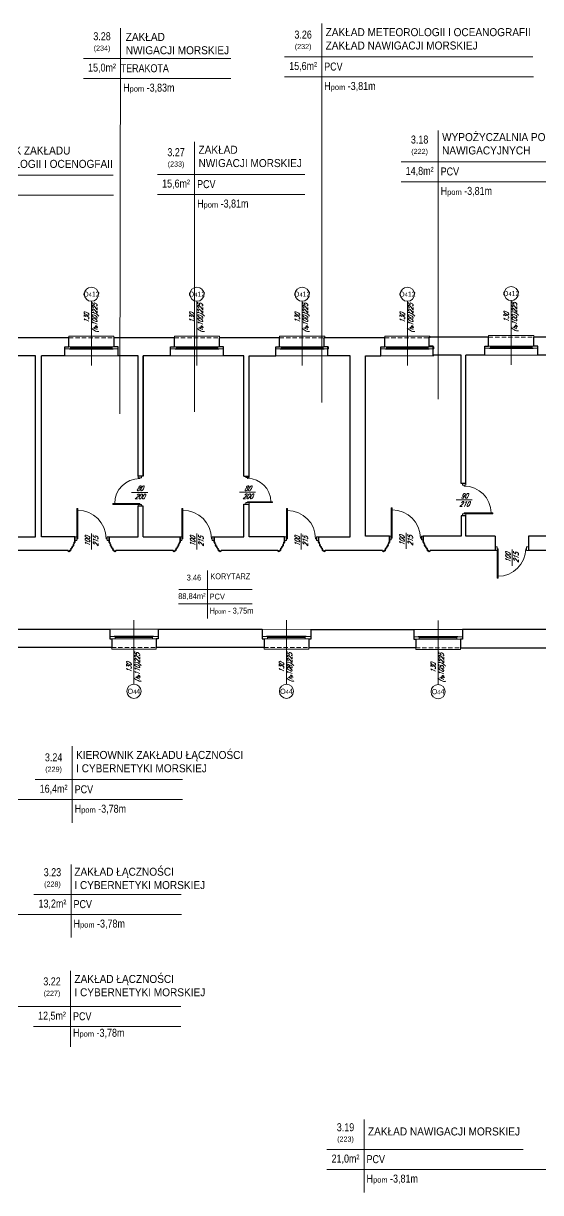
# Model space of a CAD drawing. Header units: millimetres. Extents: x -18485 to 40303, y -22087 to 35064.
# Drawn here: x 10209 to 11723, y -1523 to 1899 of the extents above; entities that cross this region are included whole.
import ezdxf

# ---------------------------------------------------------------- set-up
doc = ezdxf.new("R2010")
doc.units = ezdxf.units.MM
doc.linetypes.add('DASHED', pattern=[19.05, 12.7, -6.35])
doc.layers.get('0').update_dxf_attribs({"lineweight": 25})
for name, color, linetype, lineweight in [('03-01_okna', 5, 'Continuous', 15), ('03_drzwi', 1, 'Continuous', 0), ('04-1_widok', 251, 'Continuous', 5), ('05-03_opis', 10, 'Continuous', 5), ('21 piętro II - ściany', 2, 'Continuous', 30), ('31 piętro III - ściany', 2, 'Continuous', 35)]:
    doc.layers.add(name, color=color, linetype=linetype, lineweight=lineweight)
doc.styles.add('ariel', font='arial.ttf', dxfattribs={"width": 0.8})
doc.styles.add('ariel_wym', font='simplex.shx', dxfattribs={"width": 0.65, "oblique": 25})

# ---------------------------------------------------------------- blocks, each defined once
blk = doc.blocks.new('*U1445')
blk.add_line((0, 0.375), (0, 0.4))
at = {"ltscale": 0.8}
blk.add_lwpolyline([(-0.05, 0.4), (-0.05, 0.45), (0.05, 0.45), (0.05, 0.4)], close=True, dxfattribs=at)
blk.add_lwpolyline([(0, -0.4), (0, -0.375), (-0.8, -0.375), (-0.8, -0.4), (-0.05, -0.4), (0.05, -0.4), (0.05, -0.45), (-0.05, -0.45), (-0.05, -0.4)])
blk.add_arc((0, -0.375), 0.75, 90, 180)

msp = doc.modelspace()

# ---------------------------------------------------------------- linework, layer by layer
at = {"layer": '03-01_okna', "linetype": 'Continuous', "lineweight": 0}
for p, q in [((10342.1, 978.6), (10342.1, 983.6)), ((10342.1, 983.6), (10474.1, 983.6)), ((10474.1, 978.6), (10474.1, 983.6)), ((10651.1, 978.6), (10651.1, 983.6)), ((10651.1, 983.6), (10783.1, 983.6)), ((10783.1, 978.6), (10783.1, 983.6)), ((10959.1, 978.6), (10959.1, 983.6)), ((10959.1, 983.6), (11091.1, 983.6)), ((11091.1, 978.6), (11091.1, 983.6)), ((11267.1, 978.6), (11267.1, 983.6)), ((11267.1, 983.6), (11399.1, 983.6)), ((11399.1, 978.6), (11399.1, 983.6)), ((11571.1, 980.6), (11571.1, 985.6)), ((11571.1, 985.6), (11703.1, 985.6)), ((11703.1, 980.6), (11703.1, 985.6)), ((10469.1, 952.6), (10347.1, 952.6)), ((10347.1, 949.6), (10469.1, 949.6)), ((10348.1, 945.6), (10348.1, 949.6)), ((10348.1, 948.1), (10468.1, 948.1)), ((10348.1, 947.6), (10468.1, 947.6)), ((10468.1, 945.6), (10468.1, 949.6)), ((10778.1, 952.6), (10656.1, 952.6)), ((10656.1, 949.6), (10778.1, 949.6)), ((10657.1, 945.6), (10657.1, 949.6)), ((10657.1, 948.1), (10777.1, 948.1)), ((10657.1, 947.6), (10777.1, 947.6)), ((10777.1, 945.6), (10777.1, 949.6)), ((11086.1, 952.6), (10964.1, 952.6)), ((10964.1, 949.6), (11086.1, 949.6)), ((10965.1, 945.6), (10965.1, 949.6)), ((10965.1, 948.1), (11085.1, 948.1)), ((10965.1, 947.6), (11085.1, 947.6)), ((11085.1, 945.6), (11085.1, 949.6)), ((11394.1, 952.6), (11272.1, 952.6)), ((11272.1, 949.6), (11394.1, 949.6)), ((11273.1, 945.6), (11273.1, 949.6)), ((11273.1, 948.1), (11393.1, 948.1)), ((11273.1, 947.6), (11393.1, 947.6)), ((11393.1, 945.6), (11393.1, 949.6)), ((11698.1, 954.6), (11576.1, 954.6)), ((11576.1, 951.6), (11698.1, 951.6)), ((11577.1, 947.6), (11577.1, 951.6)), ((11577.1, 950.1), (11697.1, 950.1)), ((11577.1, 949.6), (11697.1, 949.6)), ((11697.1, 947.6), (11697.1, 951.6)), ((10479.1, 105.6), (10479.1, 101.6)), ((10479.1, 103.6), (10586.1, 103.6)), ((10479.1, 103.1), (10586.1, 103.1)), ((10586.1, 105.6), (10586.1, 101.6)), ((10925.1, 105.6), (10925.1, 101.6)), ((10925.1, 103.6), (11033.1, 103.6)), ((10925.1, 103.1), (11033.1, 103.1)), ((11033.1, 105.6), (11033.1, 101.6)), ((11369.1, 104.6), (11369.1, 100.6)), ((11477.1, 104.6), (11477.1, 100.6)), ((10467.6, 72.6), (10467.6, 67.6)), ((10478.1, 101.6), (10587.1, 101.6)), ((10587.1, 98.6), (10478.1, 98.6)), ((10597.6, 72.6), (10597.6, 67.6)), ((10913.6, 72.6), (10913.6, 67.6)), ((10924.1, 101.6), (11034.1, 101.6)), ((11034.1, 98.6), (10924.1, 98.6)), ((11044.6, 72.6), (11044.6, 67.6)), ((11357.6, 71.6), (11357.6, 66.6)), ((11368.1, 100.6), (11478.1, 100.6)), ((11478.1, 97.6), (11368.1, 97.6)), ((11369.1, 102.6), (11477.1, 102.6)), ((11369.1, 102.1), (11477.1, 102.1)), ((11488.6, 71.6), (11488.6, 66.6)), ((10467.6, 67.6), (10597.6, 67.6)), ((10913.6, 67.6), (11044.6, 67.6)), ((11357.6, 66.6), (11488.6, 66.6))]:
    msp.add_line(p, q, dxfattribs=at)
at = {"layer": '03-01_okna', "linetype": 'DASHED'}
for p, q in [((10342.1, 978.6), (10474.1, 978.6)), ((10651.1, 978.6), (10783.1, 978.6)), ((10959.1, 978.6), (11091.1, 978.6)), ((11267.1, 978.6), (11399.1, 978.6)), ((11571.1, 980.6), (11703.1, 980.6)), ((10467.6, 72.6), (10597.6, 72.6)), ((10913.6, 72.6), (11044.6, 72.6)), ((11357.6, 71.6), (11488.6, 71.6))]:
    msp.add_line(p, q, dxfattribs=at)
at = {"layer": '03-01_okna', "linetype": 'Continuous', "lineweight": 0}
for points in [[(10347.1, 946.6), (10330.6, 946.6), (10330.6, 952.6), (10347.1, 952.6)], [(10485.6, 946.6), (10469.1, 946.6), (10469.1, 952.6), (10485.6, 952.6)], [(10656.1, 946.6), (10639.6, 946.6), (10639.6, 952.6), (10656.1, 952.6)], [(10794.6, 946.6), (10778.1, 946.6), (10778.1, 952.6), (10794.6, 952.6)], [(10964.1, 946.6), (10947.6, 946.6), (10947.6, 952.6), (10964.1, 952.6)], [(11102.6, 946.6), (11086.1, 946.6), (11086.1, 952.6), (11102.6, 952.6)], [(11272.1, 946.6), (11255.6, 946.6), (11255.6, 952.6), (11272.1, 952.6)], [(11410.6, 946.6), (11394.1, 946.6), (11394.1, 952.6), (11410.6, 952.6)], [(11576.1, 948.6), (11559.6, 948.6), (11559.6, 954.6), (11576.1, 954.6)], [(11714.6, 948.6), (11698.1, 948.6), (11698.1, 954.6), (11714.6, 954.6)], [(10478.1, 104.6), (10461.6, 104.6), (10461.6, 98.6), (10478.1, 98.6)], [(10603.6, 104.6), (10587.1, 104.6), (10587.1, 98.6), (10603.6, 98.6)], [(10924.1, 104.6), (10907.6, 104.6), (10907.6, 98.6), (10924.1, 98.6)], [(11050.6, 104.6), (11034.1, 104.6), (11034.1, 98.6), (11050.6, 98.6)], [(11368.1, 103.6), (11351.6, 103.6), (11351.6, 97.6), (11368.1, 97.6)], [(11494.6, 103.6), (11478.1, 103.6), (11478.1, 97.6), (11494.6, 97.6)]]:
    msp.add_lwpolyline(points, close=True, dxfattribs=at)
for points in [[(10344.1, 946.6), (10344.1, 945.6), (10472.1, 945.6), (10472.1, 946.6)], [(10653.1, 946.6), (10653.1, 945.6), (10781.1, 945.6), (10781.1, 946.6)], [(10961.1, 946.6), (10961.1, 945.6), (11089.1, 945.6), (11089.1, 946.6)], [(11269.1, 946.6), (11269.1, 945.6), (11397.1, 945.6), (11397.1, 946.6)], [(11573.1, 948.6), (11573.1, 947.6), (11701.1, 947.6), (11701.1, 948.6)], [(10475.1, 104.6), (10475.1, 105.6), (10590.1, 105.6), (10590.1, 104.6)], [(10921.1, 104.6), (10921.1, 105.6), (11037.1, 105.6), (11037.1, 104.6)], [(11365.1, 103.6), (11365.1, 104.6), (11481.1, 104.6), (11481.1, 103.6)]]:
    msp.add_lwpolyline(points, dxfattribs=at)
at = {"layer": '04-1_widok'}
for p, q in [((10485.6, 926.6), (10330.6, 926.6)), ((10794.6, 926.6), (10639.6, 926.6)), ((11102.6, 926.6), (10947.6, 926.6)), ((11410.6, 926.6), (11255.6, 926.6)), ((11714.6, 928.6), (11559.6, 928.6)), ((10603.6, 126.6), (10461.6, 126.6)), ((11050.6, 125.6), (10907.6, 126.6)), ((11494.6, 125.6), (11351.6, 125.6))]:
    msp.add_line(p, q, dxfattribs=at)
at = {"layer": '05-03_opis'}
for p, q in [((10493.7, 1884.9), (10491.4, 756.4)), ((11082.4, 1899.4), (11082.4, 789.9)), ((10384.8, 1796.7), (10816.5, 1796.7)), ((10973.5, 1801.5), (11700.9, 1801.5)), ((10384.8, 1738.3), (10816.5, 1738.3)), ((10973.5, 1743.1), (11701.9, 1743.1)), ((11423.4, 1586), (11423.4, 799.8)), ((10710.3, 1552.6), (10710.3, 762.7)), ((11314.5, 1494.4), (11830.7, 1494.4)), ((9913.6, 1455.1), (10471.7, 1455.1)), ((10601.4, 1457.4), (11033.1, 1457.4)), ((11314.5, 1436.1), (11832.2, 1436.1)), ((9913.6, 1396.8), (10472.7, 1396.8)), ((10601.4, 1399), (11033.1, 1399)), ((10748, 298), (10748, 157.2)), ((10663.6, 242.7), (10878.8, 242.7)), ((10663.5, 200.2), (10878.8, 200.2)), ((10351.9, -216.1), (10351.9, -440.2)), ((10243, -313.8), (10674.7, -313.8)), ((9636.8, -372.2), (10674.9, -372.2)), ((10348.5, -561.9), (10348.5, -776.3)), ((10239.5, -649.9), (10671.2, -649.9)), ((9633.4, -708.3), (10671.5, -708.3)), ((10347.1, -873.5), (10347.1, -1095.9)), ((9632, -978), (10670.1, -978)), ((10238.2, -1036.4), (10669.9, -1036.4)), ((11206.4, -1309.1), (11206.4, -1522.6)), ((11097.5, -1396.3), (11672.2, -1396.3)), ((11097.5, -1454.6), (12339.4, -1454.6))]:
    msp.add_line(p, q, dxfattribs=at)
at = {"layer": '05-03_opis', "lineweight": 0}
for p, q in [((10408.1, 898), (10408.1, 1086)), ((10717.1, 898), (10717.1, 1086)), ((11025.1, 898), (11025.1, 1086)), ((11333.1, 898), (11333.1, 1086)), ((11637.1, 900), (11637.1, 1088)), ((10573.1, 526.6), (10525.9, 526.6)), ((10888.6, 526.9), (10841.4, 526.9)), ((11523, 504.6), (11475.8, 504.6)), ((10408.7, 406.6), (10408.7, 359.4)), ((10716.7, 406.6), (10716.7, 359.4)), ((11022.6, 406.6), (11022.6, 359.4)), ((11329.6, 408.7), (11329.6, 361.5)), ((11639.5, 359.3), (11639.5, 312.1)), ((11679.5, 362), (11682.2, 362)), ((10532.6, 153.2), (10532.6, -34.8)), ((10979.1, 153.2), (10979.1, -34.8)), ((11423.1, 152.2), (11423.1, -35.8))]:
    msp.add_line(p, q, dxfattribs=at)
msp.add_lwpolyline([(11596, 362), (11598.7, 362), (11598.7, 275.8), (11596, 275.8), (11596, 356.6), (11596, 367.4), (11590.6, 367.4), (11590.6, 356.6), (11596, 356.6)], dxfattribs=at)
msp.add_lwpolyline([(11682.2, 356.6), (11687.6, 356.6), (11687.6, 367.4), (11682.2, 367.4)], close=True, dxfattribs=at)
for centre in [(11637.1, 1108.7), (10408.1, 1106.7), (10717.1, 1106.7), (11025.1, 1106.7), (11333.1, 1106.7), (10532.6, -55.5), (10979.1, -55.5), (11423.1, -56.5)]:
    msp.add_circle(centre, 20.7, dxfattribs=at)
msp.add_arc((11598.7, 362), 80.8, 270, 0, dxfattribs=at)
at = {"layer": '21 piętro II - ściany'}
for p, q in [((10342.1, 978.6), (10167.1, 978.6)), ((10342.1, 952.6), (10342.1, 978.6)), ((10651.1, 978.6), (10475.1, 978.6)), ((10475.1, 952.6), (10475.1, 978.6)), ((10651.1, 952.6), (10651.1, 978.6)), ((10959.1, 978.6), (10783.1, 978.6)), ((10783.1, 952.6), (10783.1, 978.6)), ((10959.1, 952.6), (10959.1, 978.6)), ((11267, 978.6), (11089.1, 978.6)), ((11089.1, 952.6), (11089.1, 978.6)), ((11267.1, 952.6), (11267.1, 978.6)), ((11397.1, 954.6), (11397.1, 980.6)), ((11571.1, 980.6), (11397.1, 980.6)), ((11571.1, 954.6), (11571.1, 980.6)), ((11703.1, 954.6), (11703.1, 980.6)), ((11879.1, 980.6), (11703.1, 980.6)), ((10244.6, 926.6), (10178.6, 926.6)), ((10244.6, 396.6), (10244.6, 926.6)), ((10261.6, 396.6), (10261.6, 926.6)), ((10330.6, 926.6), (10261.6, 926.6)), ((10330.6, 926.6), (10330.6, 952.6)), ((10330.6, 952.6), (10342.1, 952.6)), ((10486.6, 952.6), (10475.1, 952.6)), ((10486.6, 926.6), (10486.6, 952.6)), ((10544.6, 926.6), (10486.6, 926.6)), ((10544.6, 574.6), (10544.6, 926.6)), ((10559.6, 574.6), (10559.6, 926.6)), ((10559.6, 926.6), (10559.6, 574.6)), ((10639.6, 926.6), (10559.6, 926.6)), ((10639.6, 926.6), (10639.6, 952.6)), ((10639.6, 952.6), (10651.1, 952.6)), ((10794.6, 952.6), (10783.1, 952.6)), ((10794.6, 926.6), (10794.6, 952.6)), ((10854.6, 926.6), (10794.6, 926.6)), ((10854.6, 574.6), (10854.6, 926.6)), ((10869.6, 574.6), (10869.6, 926.6)), ((10869.6, 926.6), (10947.6, 926.6)), ((10947.6, 926.6), (10947.6, 952.6)), ((10947.6, 952.6), (10959.1, 952.6)), ((11100.6, 952.6), (11089.1, 952.6)), ((11100.6, 926.6), (11100.6, 952.6)), ((11165.6, 926.6), (11100.6, 926.6)), ((11165.6, 396.6), (11165.6, 926.6)), ((11210.6, 398.6), (11210.6, 926.6)), ((11210.6, 926.6), (11255.6, 926.6)), ((11255.6, 926.6), (11255.6, 952.6)), ((11255.6, 952.6), (11267.1, 952.6)), ((11408.6, 954.6), (11397.1, 954.6)), ((11408.6, 928.6), (11408.6, 954.6)), ((11490.6, 928.6), (11408.6, 928.6)), ((11490.6, 552.6), (11490.6, 928.6)), ((11504.6, 552.6), (11504.6, 928.6)), ((11559.6, 928.6), (11504.6, 928.6)), ((11559.6, 928.6), (11559.6, 954.6)), ((11559.6, 954.6), (11571.1, 954.6)), ((11714.6, 954.6), (11703.1, 954.6)), ((11714.6, 928.6), (11714.6, 954.6)), ((11867.6, 928.6), (11714.6, 928.6)), ((10559.6, 574.6), (10544.6, 574.6)), ((10854.6, 574.6), (10869.6, 574.6)), ((11504.6, 552.6), (11490.6, 552.6)), ((10544.6, 396.6), (10544.6, 486.6)), ((10559.6, 486.6), (10544.6, 486.6)), ((10559.6, 396.6), (10559.6, 486.6)), ((10854.6, 396.6), (10854.6, 492.6)), ((10854.6, 396.6), (10854.6, 492.6)), ((10854.6, 492.6), (10869.6, 492.6)), ((10869.6, 396.6), (10869.6, 492.6)), ((11504.6, 458.6), (11490.6, 458.6)), ((11490.6, 458.6), (11490.6, 398.6)), ((11504.6, 398.6), (11504.6, 458.6)), ((11504.6, 398.6), (11504.6, 458.6)), ((10150.6, 396.6), (10244.6, 396.6)), ((10359.6, 396.6), (10261.6, 396.6)), ((10459.6, 396.6), (10544.6, 396.6)), ((10559.6, 396.6), (10667.6, 396.6)), ((10767.6, 396.6), (10854.6, 396.6)), ((10973.6, 396.6), (10869.6, 396.6)), ((11072.6, 396.6), (11165.6, 396.6)), ((11280.6, 398.6), (11210.6, 398.6)), ((11490.6, 398.6), (11379.6, 398.6)), ((11590.6, 398.6), (11504.6, 398.6)), ((11590.6, 398.6), (11590.6, 356.6)), ((12511.6, 398.6), (11687.6, 398.6)), ((11687.6, 398.6), (11687.6, 356.6)), ((10339.6, 356.6), (10170.6, 356.6)), ((10647.6, 356.6), (10479.6, 356.6)), ((10953.6, 356.6), (10787.6, 356.6)), ((11260.6, 356.6), (11092.6, 356.6)), ((11590.6, 356.6), (11399.6, 356.6)), ((12511.6, 356.6), (11687.6, 356.6)), ((10088.6, 126.6), (10461.6, 126.6)), ((10461.6, 126.6), (10461.6, 98.6)), ((10602.6, 126.6), (10907.6, 126.6)), ((10603.6, 126.6), (10603.6, 98.6)), ((10907.6, 126.6), (10907.6, 98.6)), ((11050.6, 125.6), (11351.6, 125.6)), ((11050.6, 125.6), (11050.6, 97.6)), ((11351.6, 125.6), (11351.6, 97.6)), ((11860.6, 125.6), (11494.6, 125.6)), ((11494.6, 125.6), (11494.6, 97.6)), ((10467.6, 72.6), (10082.6, 72.6)), ((10461.6, 98.6), (10467.6, 98.6)), ((10467.6, 98.6), (10467.6, 72.6)), ((10603.6, 98.6), (10597.6, 98.6)), ((10597.6, 98.6), (10597.6, 72.6)), ((10913.6, 72.6), (10597.6, 72.6)), ((10907.6, 98.6), (10913.6, 98.6)), ((10913.6, 98.6), (10913.6, 72.6)), ((11050.6, 97.6), (11044.6, 97.6)), ((11044.6, 97.6), (11044.6, 71.6)), ((11357.6, 71.6), (11044.6, 71.6)), ((11351.6, 97.6), (11357.6, 97.6)), ((11357.6, 97.6), (11357.6, 71.6)), ((11494.6, 97.6), (11488.6, 97.6)), ((11488.6, 97.6), (11488.6, 71.6)), ((11488.6, 71.6), (11860.6, 71.6))]:
    msp.add_line(p, q, dxfattribs=at)
at = {"layer": '31 piętro III - ściany'}
for points in [[(10359.6, 396.6), (10359.6, 380.5), (10357.2, 380.5), (10357.5, 379.2), (10357.6, 378.2), (10357.4, 377.5), (10356.6, 376.3), (10355.6, 374.8), (10355.2, 373), (10355.5, 370.7), (10353.6, 369.4), (10352.4, 368), (10351.9, 366.2), (10351.4, 364.9), (10351, 364.3), (10350.3, 363.7), (10349, 363.1, -0.223712), (10347.2, 359.2), (10347.2, 356.6), (10344.8, 356.6, -1), (10339.6, 356.6)], [(10459.6, 396.6), (10459.6, 380.5), (10462, 380.5), (10461.7, 379.2), (10461.6, 378.2), (10461.8, 377.5), (10462.6, 376.3), (10463.6, 374.8), (10464, 373), (10463.7, 370.7), (10465.6, 369.4), (10466.8, 368), (10467.3, 366.2), (10467.8, 364.9), (10468.2, 364.3), (10468.9, 363.7), (10470.2, 363.1, 0.223712), (10472, 359.2), (10472, 356.6), (10474.4, 356.6, 1), (10479.6, 356.6)], [(10667.6, 396.6), (10667.6, 380.5), (10665.2, 380.5), (10665.5, 379.2), (10665.6, 378.2), (10665.4, 377.5), (10664.6, 376.3), (10663.6, 374.8), (10663.2, 373), (10663.5, 370.7), (10661.6, 369.4), (10660.4, 368), (10659.9, 366.2), (10659.4, 364.9), (10659, 364.3), (10658.3, 363.7), (10657, 363.1, -0.223712), (10655.2, 359.2), (10655.2, 356.6), (10652.8, 356.6, -1), (10647.6, 356.6)], [(10767.6, 396.6), (10767.6, 380.5), (10770, 380.5), (10769.7, 379.2), (10769.6, 378.2), (10769.8, 377.5), (10770.6, 376.3), (10771.6, 374.8), (10772, 373), (10771.7, 370.7), (10773.6, 369.4), (10774.8, 368), (10775.3, 366.2), (10775.8, 364.9), (10776.2, 364.3), (10776.9, 363.7), (10778.2, 363.1, 0.223712), (10780, 359.2), (10780, 356.6), (10782.4, 356.6, 1), (10787.6, 356.6)], [(10973.6, 396.6), (10973.6, 380.5), (10971.2, 380.5), (10971.5, 379.2), (10971.6, 378.2), (10971.4, 377.5), (10970.6, 376.3), (10969.6, 374.8), (10969.2, 373), (10969.5, 370.7), (10967.6, 369.4), (10966.4, 368), (10965.9, 366.2), (10965.4, 364.9), (10965, 364.3), (10964.3, 363.7), (10963, 363.1, -0.223712), (10961.2, 359.2), (10961.2, 356.6), (10958.8, 356.6, -1), (10953.6, 356.6)], [(11072.6, 396.6), (11072.6, 380.5), (11075, 380.5), (11074.7, 379.2), (11074.6, 378.2), (11074.8, 377.5), (11075.6, 376.3), (11076.6, 374.8), (11077, 373), (11076.7, 370.7), (11078.6, 369.4), (11079.8, 368), (11080.3, 366.2), (11080.8, 364.9), (11081.2, 364.3), (11081.9, 363.7), (11083.2, 363.1, 0.223712), (11085, 359.2), (11085, 356.6), (11087.4, 356.6, 1), (11092.6, 356.6)], [(11280.6, 398.6), (11280.6, 380.5), (11278.2, 380.5), (11278.5, 379.2), (11278.6, 378.2), (11278.4, 377.5), (11277.6, 376.3), (11276.6, 374.8), (11276.2, 373), (11276.5, 370.7), (11274.6, 369.4), (11273.4, 368), (11272.9, 366.2), (11272.4, 364.9), (11272, 364.3), (11271.3, 363.7), (11270, 363.1, -0.223712), (11268.2, 359.2), (11268.2, 356.6), (11265.8, 356.6, -1), (11260.6, 356.6)], [(11379.6, 398.6), (11379.6, 380.5), (11382, 380.5), (11381.7, 379.2), (11381.6, 378.2), (11381.8, 377.5), (11382.6, 376.3), (11383.6, 374.8), (11384, 373), (11383.7, 370.7), (11385.6, 369.4), (11386.8, 368), (11387.3, 366.2), (11387.8, 364.9), (11388.2, 364.3), (11388.9, 363.7), (11390.2, 363.1, 0.223712), (11392, 359.2), (11392, 356.6), (11394.4, 356.6, 1), (11399.6, 356.6)]]:
    msp.add_lwpolyline(points, format="xyb", dxfattribs=at)

# ---------------------------------------------------------------- block references
at = {"layer": '03_drzwi'}
for p, xscale, yscale, zscale in [((10549.5, 530.6), 97.77777777775191, 97.77777777775191, 97.77777777775191), ((10865, 533.6), -91.11111111108585, 91.11111111108585, 91.11111111108605), ((11499.4, 505.8), -104.7839506172586, 104.7839506172586, 104.7839506172583)]:
    msp.add_blockref('*U1445', p, dxfattribs=dict(at, xscale=xscale, yscale=yscale, zscale=zscale))
at = {"layer": '03_drzwi', "rotation": 270}
for p, xscale, yscale, zscale in [((10409.6, 391.1), 111.1111111110804, 111.1111111110804, 111.1111111110804), ((10717.6, 391.1), 111.1111111110804, 111.1111111110804, 111.1111111110804), ((11330.1, 393.1), 109.9999999999618, 109.9999999999618, 109.9999999999618), ((11023.1, 391.1), 109.9999999999709, 109.9999999999709, 109.9999999999709)]:
    msp.add_blockref('*U1445', p, dxfattribs=dict(at, xscale=xscale, yscale=yscale, zscale=zscale))

# ---------------------------------------------------------------- texts
at = {"layer": '05-03_opis', "style": 'ariel'}
for s, insert, char_height, width, attachment_point in [('\\W0.9;{\\fArial|b0|i0|c238|p34;ZAKŁAD METEOROLOGII I OCEANOGRAFII\\PZAKŁAD NAWIGACJI MORSKIEJ}', (11093.8, 1854), 23.423, 806.998, 4), ('{\\fArial|b0|i0|c238|p34;3.28\\P\\H0.6404x;(234)}', (10439.2, 1844.2), 23.423, 108.913, 5), ('\\W0.9;{\\fArial|b0|i0|c238|p34;ZAKŁAD \\PNWIGACJI MORSKIEJ}', (10508.6, 1840.1), 23.423, 582.362, 4), ('{\\fArial|b0|i0|c238|p34;3.26\\P\\H0.6404x;(232)}', (11027.9, 1849), 23.423, 108.913, 5), ('{\\fArial|b0|i0|c238|p34;15,0m²}', (10439.2, 1767.8), 23.423, 108.913, 5), ('{\\fArial|b0|i0|c238|p34;TERAKOTA}', (10493.7, 1768), 23.423, 322.789, 4), ('{\\fArial|b0|i0|c238|p34;15,6m²}', (11027.9, 1772.6), 23.423, 108.913, 5), ('{\\fArial|b0|i0|c238|p34; PCV}', (11082.4, 1772.9), 23.423, 322.789, 4), ('{\\fArial|b0|i0|c238|p34; H\\H0.7x;pom\\H1.429x; -3,83m}', (10493.7, 1708.9), 23.423, 322.789, 4), ('{\\fArial|b0|i0|c238|p34; H\\H0.7x;pom\\H1.429x; -3,81m}', (11082.4, 1713.7), 23.423, 322.789, 4), ('\\W0.9;{\\fArial|b0|i0|c238|p34;WYPOŻYCZALNIA POMOCY NAWIGACYJNYCH}', (11434.8, 1546.9), 23.423, 582.362, 4), ('\\W0.9;{\\fArial|b0|i0|c238|p34;ZAKŁAD \\PNWIGACJI MORSKIEJ}', (10721.7, 1509.9), 23.423, 582.362, 4), ('{\\fArial|b0|i0|c238|p34;3.18\\P\\H0.6404x;(222)}', (11369, 1541.9), 23.423, 108.913, 5), ('\\W0.9;{\\fArial|b0|i0|c238|p34;KIEROWNIK ZAKŁADU \\PMETEOROLOGII I OCENOGFAII}', (10033.9, 1507.6), 23.423, 582.362, 4), ('{\\fArial|b0|i0|c238|p34;3.27\\P\\H0.6404x;(233)}', (10655.9, 1504.9), 23.423, 108.913, 5), ('{\\fArial|b0|i0|c238|p34;14,8m²}', (11369, 1465.5), 23.423, 108.913, 5), ('{\\fArial|b0|i0|c238|p34; PCV}', (11423.4, 1465.8), 23.423, 322.789, 4), ('{\\fArial|b0|i0|c238|p34;15,6m²}', (10655.9, 1428.5), 23.423, 108.913, 5), ('{\\fArial|b0|i0|c238|p34; PCV}', (10710.3, 1428.8), 23.423, 322.789, 4), ('{\\fArial|b0|i0|c238|p34; H\\H0.7x;pom\\H1.429x; -3,81m}', (11423.4, 1406.6), 23.423, 322.789, 4), ('{\\fArial|b0|i0|c238|p34; H\\H0.7x;pom\\H1.429x; -3,81m}', (10710.3, 1369.6), 23.423, 322.789, 4), ('{\\fArial|b0|i0|c238|p34;3.46}', (10708.3, 277.3), 17.076, 79.397, 5), ('\\W0.9;{\\fArial|b0|i0|c238|p34;KORYTARZ}', (10756.3, 281), 17.076, 237.48, 4), ('{\\fArial|b0|i0|c238|p34;88,84m²}', (10702.2, 221.6), 17.076, 79.397, 5), ('{\\fArial|b0|i0|c238|p34; PCV}', (10748, 221.8), 17.076, 235.313, 4), ('{\\fArial|b0|i0|c238|p34; H\\H0.7x;pom\\H1.429x; - 3,75m}', (10748, 178.7), 17.076, 235.313, 4), ('{\\fArial|b0|i0|c238|p34;3.24\\P\\H0.6404x;(229)}', (10297.4, -266.3), 23.423, 108.913, 5), ('\\W0.9;{\\fArial|b0|i0|c238|p34;KIEROWNIK ZAKŁADU ŁĄCZNOŚCI \\PI CYBERNETYKI MORSKIEJ}', (10363.3, -261.4), 23.423, 582.362, 4), ('{\\fArial|b0|i0|c238|p34;16,4m²}', (10297.4, -342.7), 23.423, 108.913, 5), ('{\\fArial|b0|i0|c238|p34; PCV}', (10351.9, -342.4), 23.423, 322.789, 4), ('{\\fArial|b0|i0|c238|p34; H\\H0.7x;pom\\H1.429x; -3,78m}', (10351.9, -401.6), 23.423, 322.789, 4), ('{\\fArial|b0|i0|c238|p34;3.23\\P\\H0.6404x;(228)}', (10294, -602.4), 23.423, 108.913, 5), ('\\W0.9;{\\fArial|b0|i0|c238|p34;ZAKŁAD ŁĄCZNOŚCI \\PI CYBERNETYKI MORSKIEJ}', (10358.2, -603.2), 23.423, 582.362, 4), ('{\\fArial|b0|i0|c238|p34;13,2m²}', (10294, -678.8), 23.423, 108.913, 5), ('{\\fArial|b0|i0|c238|p34; PCV}', (10348.5, -678.5), 23.423, 322.789, 4), ('{\\fArial|b0|i0|c238|p34; H\\H0.7x;pom\\H1.429x; -3,78m}', (10348.5, -737.7), 23.423, 322.789, 4), ('\\W0.9;{\\fArial|b0|i0|c238|p34;ZAKŁAD ŁĄCZNOŚCI \\PI CYBERNETYKI MORSKIEJ}', (10358.5, -917), 23.423, 582.362, 4), ('{\\fArial|b0|i0|c238|p34;3.22\\P\\H0.6404x;(227)}', (10292.7, -922), 23.423, 108.913, 5), ('{\\fArial|b0|i0|c238|p34;12,5m²}', (10292.7, -1007), 23.423, 108.913, 5), ('{\\fArial|b0|i0|c238|p34; PCV}', (10347.1, -1006.7), 23.423, 322.789, 4), ('{\\fArial|b0|i0|c238|p34; H\\H0.7x;pom\\H1.429x; -3,78m}', (10347.1, -1057.3), 23.423, 322.789, 4), ('{\\fArial|b0|i0|c238|p34;3.19\\P\\H0.6404x;(223)}', (11152, -1348.8), 23.423, 108.913, 5), ('\\W0.9;{\\fArial|b0|i0|c238|p34;ZAKŁAD NAWIGACJI MORSKIEJ}', (11217.8, -1343.8), 23.423, 582.362, 4), ('{\\fArial|b0|i0|c238|p34;21,0m²}', (11152, -1425.2), 23.423, 108.913, 5), ('{\\fArial|b0|i0|c238|p34; PCV}', (11206.4, -1424.9), 23.423, 322.789, 4), ('{\\fArial|b0|i0|c238|p34; H\\H0.7x;pom\\H1.429x; -3,81m}', (11206.4, -1484.1), 23.423, 322.789, 4)]:
    msp.add_mtext(s, dxfattribs=dict(at, insert=insert, char_height=char_height, width=width, attachment_point=attachment_point))
at = {"layer": '05-03_opis', "lineweight": 0, "attachment_point": 5}
for s, insert, char_height, width, style in [('O{\\H0.8x;4}12', (10408.1, 1106.7), 15, 75.194, 'ariel'), ('O{\\H0.8x;4}12', (10717.1, 1106.7), 15, 75.194, 'ariel'), ('O{\\H0.8x;4}12', (11025.1, 1106.7), 15, 75.194, 'ariel'), ('O{\\H0.8x;4}12', (11333.1, 1106.7), 15, 75.194, 'ariel'), ('O{\\H0.8x;4}12', (11637.1, 1108.7), 15, 75.194, 'ariel'), ('80\\P200', (10549.7, 526.6), 14.4, 68.936, 'ariel_wym'), ('80\\P200', (10865.2, 526.9), 14.4, 68.936, 'ariel_wym'), ('90\\P210', (11499.6, 504.6), 14.4, 68.936, 'ariel_wym'), ('O{\\H0.8x;4}4', (10532.6, -55.5), 15, 75.194, 'ariel'), ('O{\\H0.8x;4}4', (10979.1, -55.5), 15, 75.194, 'ariel'), ('O{\\H0.8x;4}4', (11423.1, -56.5), 15, 75.194, 'ariel')]:
    msp.add_mtext(s, dxfattribs=dict(at, insert=insert, char_height=char_height, width=width, style=style))
at = {"layer": '05-03_opis', "lineweight": 0, "char_height": 14.4, "attachment_point": 5, "rotation": 90, "style": 'ariel_wym'}
for s, insert, width in [('130\\P({\\H0.8333x;h\\H0.6x;p}100)225', (10408.1, 1037.1), 62.661), ('130\\P({\\H0.8333x;h\\H0.6x;p}100)225', (10717.1, 1037.1), 62.661), ('130\\P({\\H0.8333x;h\\H0.6x;p}100)225', (11025.1, 1037.1), 62.661), ('130\\P({\\H0.8333x;h\\H0.6x;p}100)225', (11333.1, 1037.1), 62.661), ('130\\P({\\H0.8333x;h\\H0.6x;p}100)225', (11637.1, 1039.1), 62.661), ('100\\P215', (10408.7, 383.2), 68.936), ('100\\P215', (10716.7, 383.2), 68.936), ('100\\P215', (11022.6, 383.2), 68.936), ('100\\P215', (11329.6, 385.3), 68.936), ('100\\P215', (11639.5, 335.9), 68.936), ('130\\P({\\H0.8333x;h\\H0.6x;p}110)225', (10532.6, 14.1), 62.661), ('130\\P({\\H0.8333x;h\\H0.6x;p}108)225', (10979.1, 14.1), 62.661), ('130\\P({\\H0.8333x;h\\H0.6x;p}105)225', (11423.1, 13.1), 62.661)]:
    msp.add_mtext(s, dxfattribs=dict(at, insert=insert, width=width))

doc.saveas('drawing.dxf')
